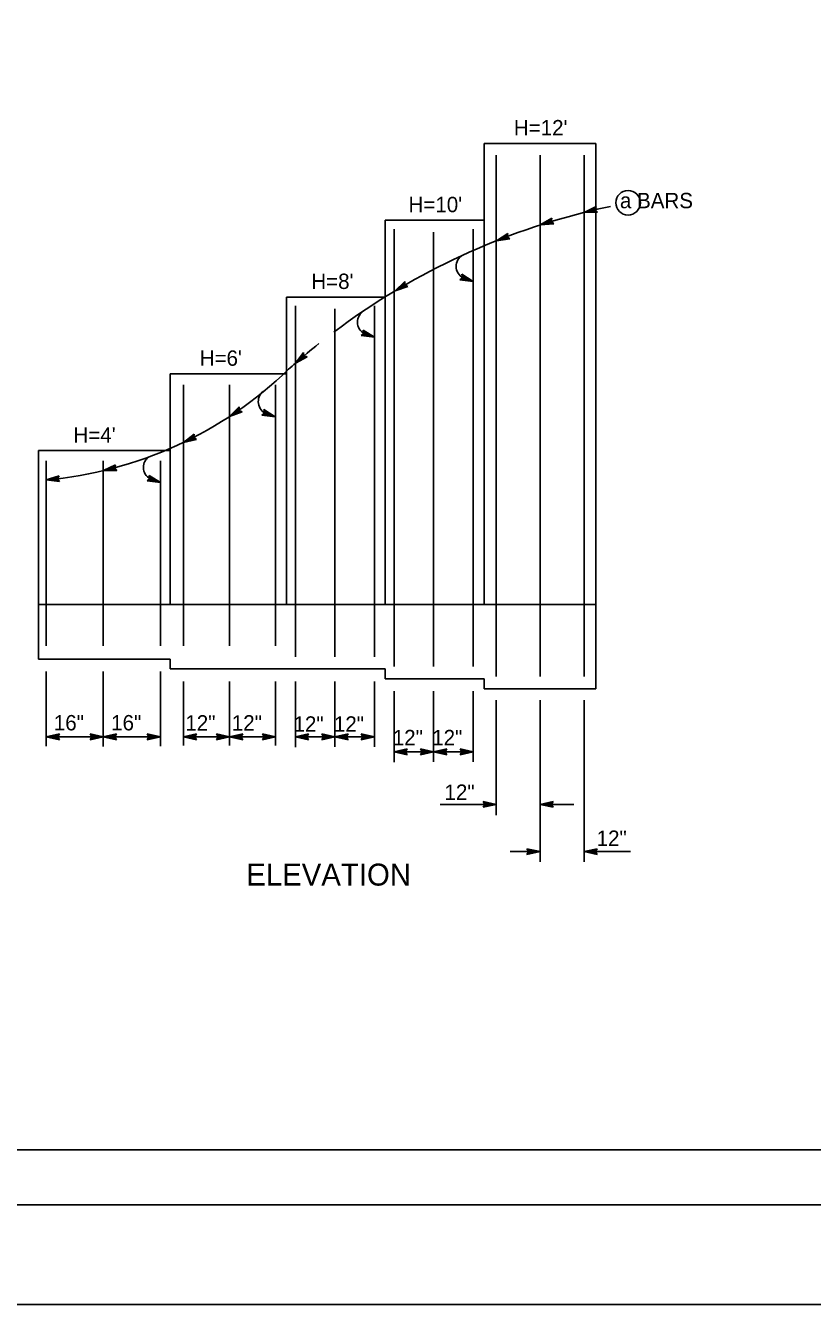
# Model space of a CAD drawing. Extents: x -894 to 866, y -476 to 714.
# Drawn here: x -667 to -308, y -476 to 106 of the extents above; entities that cross this region are included whole.
import ezdxf

# ---------------------------------------------------------------- set-up
doc = ezdxf.new("R2010")
doc.units = 0
doc.layers.add('10 Sheet Format', color=7, linetype='Continuous')
doc.layers.add('60 Nongeo Data', color=7, linetype='Continuous')

msp = doc.modelspace()

# ---------------------------------------------------------------- linework, layer by layer
at = {"layer": '10 Sheet Format'}
msp.add_line((-813.45, -406.04), (811.55, -406.04), dxfattribs=at)
for points in [[(-894.04, 713.56), (865.96, 713.56), (865.96, -476.44), (-894.04, -476.44)], [(-863.43, 668.96), (836.57, 668.96), (836.57, -431.04), (-863.43, -431.04)], [(-863.43, 668.96), (836.57, 668.96), (836.57, -431.04), (-863.43, -431.04)]]:
    msp.add_lwpolyline(points, close=True, dxfattribs=at)
at = {"layer": '60 Nongeo Data'}
for p, q in [((-457.69, 52.64), (-457.69, -157.48)), ((-457.69, 52.64), (-406.69, 52.64)), ((-406.69, 52.64), (-406.69, -195.85)), ((-452.13, 47.22), (-452.13, -190.28)), ((-432.13, 47.22), (-432.13, -20.93)), ((-412.13, 47.22), (-412.13, -190.28)), ((-412.13, 21.14), (-406.64, 23.9)), ((-410.78, 21.49), (-406.78, 23.49)), ((-406.64, 23.9), (-407.09, 22.41)), ((-406.64, 23.9), (-406.64, 23.9)), ((-502.69, 17.64), (-502.69, -157.48)), ((-502.69, 17.64), (-457.69, 17.64)), ((-432.08, 15.47), (-426.74, 18.52)), ((-430.75, 15.89), (-426.86, 18.11)), ((-429.44, 16.29), (-426.93, 17.72)), ((-426.74, 18.52), (-427.11, 17.01)), ((-426.74, 18.52), (-426.74, 18.52)), ((-405.99, 21.31), (-412.13, 21.14)), ((-412.13, 21.14), (-412.13, 21.14)), ((-406.28, 21.6), (-410.79, 21.48)), ((-409.45, 21.82), (-406.87, 23.11)), ((-406.6, 21.89), (-409.45, 21.82)), ((-408.11, 22.15), (-407.01, 22.71)), ((-406.85, 22.19), (-408.11, 22.15)), ((-407.09, 22.41), (-405.99, 21.31)), ((-405.99, 21.31), (-405.99, 21.31)), ((-498.63, 13.58), (-498.63, -185.78)), ((-480.63, 12.23), (-480.63, -185.78)), ((-462.63, 13.58), (-462.63, -185.78)), ((-425.95, 15.97), (-432.08, 15.47)), ((-432.08, 15.47), (-432.08, 15.47)), ((-426.26, 16.25), (-430.76, 15.88)), ((-426.59, 16.52), (-429.44, 16.29)), ((-428.12, 16.7), (-427.04, 17.31)), ((-426.87, 16.8), (-428.12, 16.7)), ((-427.11, 17.01), (-425.95, 15.97)), ((-425.95, 15.97), (-425.95, 15.97)), ((-452.06, 8.22), (-446.91, 11.58)), ((-445.97, 9.09), (-452.06, 8.22)), ((-452.06, 8.22), (-452.06, 8.22)), ((-450.76, 8.72), (-447, 11.16)), ((-446.3, 9.34), (-450.76, 8.71)), ((-449.47, 9.2), (-447.05, 10.78)), ((-446.64, 9.6), (-449.47, 9.2)), ((-448.18, 9.68), (-447.14, 10.36)), ((-446.93, 9.86), (-448.18, 9.68)), ((-446.91, 11.58), (-447.19, 10.06)), ((-447.19, 10.06), (-445.97, 9.09)), ((-446.91, 11.58), (-446.91, 11.58)), ((-445.97, 9.09), (-445.97, 9.09)), ((-498.2, -14.5), (-493.71, -10.29)), ((-497, -13.79), (-493.73, -10.72)), ((-495.82, -13.09), (-493.71, -11.11)), ((-494.63, -12.39), (-493.73, -11.54)), ((-493.71, -10.29), (-493.72, -11.85)), ((-493.71, -10.29), (-493.71, -10.29)), ((-468.73, -9.53), (-467.52, -8.55)), ((-462.63, -10.31), (-468.73, -9.53)), ((-468.73, -9.53), (-468.73, -9.53)), ((-463.94, -9.84), (-468.38, -9.27)), ((-465.23, -9.37), (-468.1, -9)), ((-467.52, -8.55), (-467.82, -7.01)), ((-467.82, -7.01), (-467.82, -7.01)), ((-467.82, -7.01), (-462.63, -10.31)), ((-466.53, -8.9), (-467.76, -8.74)), ((-467.74, -7.42), (-463.93, -9.84)), ((-467.64, -7.84), (-465.23, -9.37)), ((-467.59, -8.23), (-466.53, -8.9)), ((-466.57, -8.89), (-462.63, -10.31)), ((-462.63, -10.31), (-462.63, -10.31)), ((-547.69, -17.36), (-502.69, -17.36)), ((-547.69, -17.36), (-547.69, -157.48)), ((-492.35, -12.59), (-498.2, -14.5)), ((-498.2, -14.5), (-498.2, -14.5)), ((-492.72, -12.4), (-497.01, -13.8)), ((-493.1, -12.21), (-495.82, -13.09)), ((-493.43, -12), (-494.63, -12.39)), ((-493.72, -11.85), (-492.35, -12.59)), ((-492.35, -12.59), (-492.35, -12.59)), ((-543.63, -21.42), (-543.63, -181.37)), ((-525.63, -22.77), (-525.63, -181.37)), ((-507.63, -21.42), (-507.63, -181.37)), ((-432.13, -20.93), (-432.13, -190.28)), ((-513.71, -34.93), (-512.5, -33.95)), ((-507.61, -35.71), (-513.71, -34.93)), ((-513.71, -34.93), (-513.71, -34.93)), ((-508.92, -35.24), (-513.37, -34.67)), ((-510.21, -34.77), (-513.08, -34.4)), ((-512.5, -33.95), (-512.8, -32.42)), ((-512.8, -32.42), (-512.8, -32.42)), ((-512.8, -32.42), (-507.61, -35.71)), ((-511.51, -34.3), (-512.74, -34.14)), ((-512.72, -32.82), (-508.91, -35.24)), ((-512.62, -33.24), (-510.21, -34.77)), ((-512.57, -33.63), (-511.51, -34.3)), ((-511.55, -34.29), (-507.61, -35.71)), ((-507.61, -35.71), (-507.61, -35.71)), ((-543.63, -47.54), (-539.98, -42.6)), ((-538.22, -44.61), (-543.63, -47.54)), ((-538.62, -44.49), (-542.59, -46.64)), ((-542.58, -46.62), (-539.92, -43.02)), ((-541.54, -45.73), (-539.82, -43.4)), ((-539.03, -44.37), (-541.54, -45.73)), ((-540.5, -44.82), (-539.77, -43.83)), ((-539.39, -44.22), (-540.5, -44.82)), ((-539.98, -42.6), (-539.98, -42.6)), ((-539.98, -42.6), (-539.71, -44.13)), ((-539.71, -44.13), (-538.22, -44.61)), ((-538.22, -44.61), (-538.22, -44.61)), ((-600.69, -52.36), (-547.69, -52.36)), ((-600.69, -52.36), (-600.69, -157.48)), ((-543.63, -47.54), (-543.63, -47.54)), ((-594.63, -57.32), (-594.63, -176.33)), ((-573.63, -57.32), (-573.63, -176.33)), ((-552.63, -57.32), (-552.63, -176.33)), ((-573.59, -71.83), (-569.26, -67.47)), ((-567.82, -69.72), (-573.59, -71.83)), ((-568.19, -69.54), (-572.43, -71.09)), ((-572.42, -71.08), (-569.26, -67.9)), ((-571.27, -70.34), (-569.22, -68.29)), ((-568.58, -69.36), (-571.27, -70.34)), ((-570.1, -69.6), (-569.23, -68.72)), ((-568.92, -69.17), (-570.1, -69.6)), ((-569.26, -67.47), (-569.26, -67.47)), ((-569.26, -67.47), (-569.21, -69.02)), ((-569.21, -69.02), (-567.82, -69.72)), ((-567.82, -69.72), (-567.82, -69.72)), ((-557.69, -70.22), (-557.98, -68.69)), ((-557.98, -68.69), (-557.98, -68.69)), ((-557.98, -68.69), (-552.79, -71.98)), ((-557.9, -69.09), (-554.09, -71.51)), ((-557.8, -69.51), (-555.39, -71.04)), ((-557.75, -69.9), (-556.69, -70.57)), ((-573.59, -71.83), (-573.59, -71.83)), ((-558.89, -71.2), (-557.69, -70.22)), ((-552.79, -71.98), (-558.89, -71.2)), ((-558.89, -71.2), (-558.89, -71.2)), ((-554.1, -71.51), (-558.55, -70.94)), ((-555.39, -71.04), (-558.26, -70.67)), ((-556.69, -70.57), (-557.92, -70.41)), ((-556.73, -70.56), (-552.79, -71.98)), ((-552.79, -71.98), (-552.79, -71.98)), ((-594.6, -83.64), (-589.77, -79.85)), ((-593.35, -83.04), (-589.82, -80.27)), ((-592.11, -82.45), (-589.83, -80.66)), ((-590.86, -81.85), (-589.89, -81.09)), ((-589.64, -81.57), (-590.86, -81.85)), ((-589.77, -79.85), (-589.91, -81.39)), ((-589.91, -81.39), (-588.61, -82.25)), ((-589.77, -79.85), (-589.77, -79.85)), ((-660.69, -87.36), (-600.69, -87.36)), ((-660.69, -87.36), (-660.69, -182.35)), ((-588.61, -82.25), (-594.6, -83.64)), ((-594.6, -83.64), (-594.6, -83.64)), ((-588.96, -82.03), (-593.36, -83.05)), ((-589.33, -81.8), (-592.11, -82.45)), ((-588.61, -82.25), (-588.61, -82.25)), ((-657.13, -91.95), (-657.13, -176.33)), ((-631.13, -91.95), (-631.13, -176.33)), ((-605.13, -91.95), (-605.13, -176.33)), ((-657.13, -100.62), (-651.26, -98.81)), ((-651.26, -98.81), (-651.95, -100.2)), ((-651.26, -98.81), (-651.26, -98.81)), ((-631.05, -96.48), (-625.54, -93.77)), ((-624.91, -96.36), (-631.05, -96.48)), ((-631.05, -96.48), (-631.05, -96.48)), ((-625.2, -96.07), (-629.71, -96.15)), ((-629.7, -96.15), (-625.68, -94.17)), ((-628.37, -95.83), (-625.77, -94.55)), ((-625.51, -95.78), (-628.37, -95.83)), ((-627.03, -95.5), (-625.91, -94.96)), ((-625.77, -95.48), (-627.03, -95.5)), ((-625.54, -93.77), (-626, -95.25)), ((-626, -95.25), (-624.91, -96.36)), ((-625.54, -93.77), (-625.54, -93.77)), ((-624.91, -96.36), (-624.91, -96.36)), ((-610.02, -100.18), (-610.32, -98.65)), ((-610.32, -98.65), (-610.32, -98.65)), ((-610.32, -98.65), (-605.13, -101.94)), ((-610.24, -99.06), (-606.43, -101.47)), ((-651.05, -101.47), (-657.13, -100.62)), ((-657.13, -100.62), (-657.13, -100.62)), ((-651.29, -101.13), (-655.76, -100.51)), ((-655.75, -100.5), (-651.47, -99.19)), ((-654.38, -100.4), (-651.62, -99.55)), ((-651.55, -100.79), (-654.38, -100.4)), ((-653, -100.29), (-651.82, -99.92)), ((-651.76, -100.46), (-653, -100.29)), ((-651.95, -100.2), (-651.05, -101.47)), ((-651.05, -101.47), (-651.05, -101.47)), ((-611.23, -101.16), (-610.02, -100.18)), ((-605.13, -101.94), (-611.23, -101.16)), ((-611.23, -101.16), (-611.23, -101.16)), ((-606.44, -101.47), (-610.88, -100.9)), ((-607.73, -101), (-610.6, -100.64)), ((-609.03, -100.53), (-610.26, -100.38)), ((-610.14, -99.47), (-607.73, -101)), ((-610.09, -99.86), (-609.03, -100.53)), ((-609.07, -100.52), (-605.13, -101.94)), ((-605.13, -101.94), (-605.13, -101.94)), ((-660.69, -157.48), (-407.13, -157.48)), ((-660.69, -182.35), (-600.69, -182.35)), ((-600.69, -182.35), (-600.69, -186.85)), ((-657.13, -222.1), (-657.13, -187.95)), ((-631.13, -222.23), (-631.13, -187.95)), ((-605.13, -222.1), (-605.13, -187.95)), ((-600.69, -186.85), (-502.69, -186.85)), ((-502.69, -186.85), (-502.69, -191.35)), ((-502.69, -191.35), (-457.69, -191.35)), ((-457.69, -191.35), (-457.69, -195.85)), ((-594.63, -221.8), (-594.63, -192.64)), ((-573.63, -221.8), (-573.63, -192.64)), ((-552.63, -221.8), (-552.63, -192.64)), ((-543.63, -222.45), (-543.63, -192.64)), ((-525.63, -222.4), (-525.63, -192.64)), ((-507.63, -222.4), (-507.63, -192.64)), ((-507.63, -209.76), (-507.63, -192.64)), ((-498.63, -229.29), (-498.63, -197.05)), ((-480.63, -229.23), (-480.63, -197.05)), ((-462.63, -229.23), (-462.63, -197.05)), ((-462.63, -214.16), (-462.63, -197.05)), ((-457.69, -195.85), (-406.69, -195.85)), ((-452.13, -253.53), (-452.13, -201.05)), ((-432.13, -274.7), (-432.13, -201.05)), ((-412.13, -245.77), (-412.13, -201.05)), ((-651.13, -216.46), (-657.13, -217.8)), ((-657.13, -217.8), (-657.13, -217.8)), ((-657.13, -217.8), (-651.13, -219.13)), ((-605.13, -217.8), (-657.13, -217.8)), ((-651.35, -216.81), (-655.75, -217.8)), ((-655.74, -217.8), (-651.36, -218.77)), ((-651.58, -217.17), (-654.37, -217.8)), ((-654.37, -217.8), (-651.54, -218.42)), ((-651.76, -217.52), (-652.99, -217.79)), ((-652.99, -217.79), (-651.78, -218.06)), ((-651.93, -217.8), (-651.13, -216.46)), ((-651.13, -219.13), (-651.93, -217.8)), ((-651.13, -216.46), (-651.13, -216.46)), ((-651.13, -219.13), (-651.13, -219.13)), ((-631.13, -217.8), (-637.13, -216.47)), ((-637.13, -216.47), (-637.13, -216.47)), ((-637.13, -216.47), (-636.33, -217.8)), ((-636.33, -217.8), (-637.13, -219.14)), ((-637.13, -219.14), (-631.13, -217.8)), ((-637.13, -219.14), (-637.13, -219.14)), ((-636.91, -218.78), (-632.51, -217.8)), ((-632.52, -217.79), (-636.89, -216.83)), ((-633.89, -217.8), (-636.72, -217.17)), ((-636.68, -218.42), (-633.89, -217.8)), ((-636.5, -218.08), (-635.27, -217.8)), ((-635.27, -217.8), (-636.48, -217.53)), ((-631.13, -217.8), (-625.13, -216.47)), ((-631.13, -217.8), (-631.13, -217.8)), ((-625.13, -219.14), (-631.13, -217.8)), ((-631.13, -217.8), (-631.13, -217.8)), ((-625.35, -218.78), (-629.75, -217.8)), ((-629.74, -217.79), (-625.37, -216.83)), ((-628.37, -217.8), (-625.54, -217.17)), ((-625.58, -218.42), (-628.37, -217.8)), ((-626.99, -217.8), (-625.78, -217.53)), ((-625.76, -218.08), (-626.99, -217.8)), ((-625.13, -216.47), (-625.93, -217.8)), ((-625.93, -217.8), (-625.13, -219.14)), ((-625.13, -216.47), (-625.13, -216.47)), ((-625.13, -219.14), (-625.13, -219.14)), ((-610.33, -217.8), (-611.13, -216.46)), ((-611.13, -216.46), (-611.13, -216.46)), ((-611.13, -216.46), (-605.13, -217.8)), ((-605.13, -217.8), (-611.13, -219.13)), ((-611.13, -219.13), (-610.33, -217.8)), ((-611.13, -219.13), (-611.13, -219.13)), ((-610.91, -216.81), (-606.51, -217.8)), ((-606.52, -217.8), (-610.9, -218.77)), ((-607.89, -217.8), (-610.72, -218.42)), ((-610.68, -217.17), (-607.89, -217.8)), ((-610.5, -217.52), (-609.27, -217.79)), ((-609.27, -217.79), (-610.48, -218.06)), ((-605.13, -217.8), (-605.13, -217.8)), ((-588.63, -216.46), (-594.63, -217.8)), ((-552.63, -217.8), (-594.63, -217.8)), ((-594.63, -217.8), (-594.63, -217.8)), ((-594.63, -217.8), (-588.63, -219.13)), ((-588.85, -216.81), (-593.25, -217.8)), ((-593.24, -217.8), (-588.87, -218.77)), ((-589.08, -217.17), (-591.87, -217.8)), ((-591.87, -217.8), (-589.04, -218.42)), ((-589.26, -217.52), (-590.49, -217.79)), ((-590.49, -217.79), (-589.28, -218.06)), ((-589.43, -217.8), (-588.63, -216.46)), ((-588.63, -219.13), (-589.43, -217.8)), ((-588.63, -216.46), (-588.63, -216.46)), ((-588.63, -219.13), (-588.63, -219.13)), ((-578.83, -217.8), (-579.63, -216.46)), ((-579.63, -216.46), (-579.63, -216.46)), ((-579.63, -216.46), (-573.63, -217.8)), ((-573.63, -217.8), (-579.63, -219.13)), ((-579.63, -219.13), (-578.83, -217.8)), ((-579.63, -219.13), (-579.63, -219.13)), ((-579.41, -216.81), (-575.01, -217.8)), ((-575.02, -217.8), (-579.4, -218.77)), ((-576.39, -217.8), (-579.22, -218.42)), ((-579.18, -217.17), (-576.39, -217.8)), ((-579, -217.52), (-577.77, -217.79)), ((-577.77, -217.79), (-578.98, -218.06)), ((-567.63, -216.46), (-573.63, -217.8)), ((-573.63, -217.8), (-573.63, -217.8)), ((-573.63, -217.8), (-573.63, -217.8)), ((-573.63, -217.8), (-567.63, -219.13)), ((-567.85, -216.81), (-572.25, -217.8)), ((-572.24, -217.8), (-567.87, -218.77)), ((-568.08, -217.17), (-570.87, -217.8)), ((-570.87, -217.8), (-568.04, -218.42)), ((-568.26, -217.52), (-569.49, -217.79)), ((-569.49, -217.79), (-568.28, -218.06)), ((-568.43, -217.8), (-567.63, -216.46)), ((-567.63, -219.13), (-568.43, -217.8)), ((-567.63, -216.46), (-567.63, -216.46)), ((-567.63, -219.13), (-567.63, -219.13)), ((-557.83, -217.8), (-558.63, -216.46)), ((-558.63, -216.46), (-558.63, -216.46)), ((-558.63, -216.46), (-552.63, -217.8)), ((-552.63, -217.8), (-558.63, -219.13)), ((-558.63, -219.13), (-557.83, -217.8)), ((-558.63, -219.13), (-558.63, -219.13)), ((-558.41, -216.81), (-554.01, -217.8)), ((-554.02, -217.8), (-558.4, -218.77)), ((-555.39, -217.8), (-558.22, -218.42)), ((-558.18, -217.17), (-555.39, -217.8)), ((-558, -217.52), (-556.77, -217.79)), ((-556.77, -217.79), (-557.98, -218.06)), ((-552.63, -217.8), (-552.63, -217.8)), ((-543.63, -217.8), (-537.63, -216.47)), ((-537.63, -219.14), (-543.63, -217.8)), ((-543.63, -217.8), (-543.63, -217.8)), ((-543.63, -217.8), (-525.63, -217.8)), ((-537.85, -218.78), (-542.25, -217.8)), ((-542.24, -217.79), (-537.87, -216.83)), ((-540.87, -217.8), (-538.04, -217.17)), ((-538.08, -218.42), (-540.87, -217.8)), ((-539.49, -217.8), (-538.28, -217.53)), ((-538.26, -218.08), (-539.49, -217.8)), ((-537.63, -216.47), (-538.43, -217.8)), ((-538.43, -217.8), (-537.63, -219.14)), ((-537.63, -216.47), (-537.63, -216.47)), ((-537.63, -219.14), (-537.63, -219.14)), ((-530.83, -217.8), (-531.63, -216.46)), ((-531.63, -216.46), (-531.63, -216.46)), ((-531.63, -216.46), (-525.63, -217.8)), ((-525.63, -217.8), (-531.63, -219.13)), ((-531.63, -219.13), (-530.83, -217.8)), ((-531.63, -219.13), (-531.63, -219.13)), ((-531.41, -216.81), (-527.01, -217.8)), ((-527.02, -217.8), (-531.4, -218.77)), ((-528.39, -217.8), (-531.22, -218.42)), ((-531.18, -217.17), (-528.39, -217.8)), ((-531, -217.52), (-529.78, -217.79)), ((-529.78, -217.79), (-530.98, -218.06)), ((-525.63, -217.8), (-519.63, -216.47)), ((-519.63, -219.14), (-525.63, -217.8)), ((-525.63, -217.8), (-525.63, -217.8)), ((-525.63, -217.8), (-525.63, -217.8)), ((-525.63, -217.8), (-507.63, -217.8)), ((-519.85, -218.78), (-524.25, -217.8)), ((-524.24, -217.79), (-519.87, -216.83)), ((-522.87, -217.8), (-520.04, -217.17)), ((-520.08, -218.42), (-522.87, -217.8)), ((-521.49, -217.8), (-520.28, -217.53)), ((-520.26, -218.08), (-521.49, -217.8)), ((-519.63, -216.47), (-520.43, -217.8)), ((-520.43, -217.8), (-519.63, -219.14)), ((-519.63, -216.47), (-519.63, -216.47)), ((-519.63, -219.14), (-519.63, -219.14)), ((-512.83, -217.8), (-513.63, -216.46)), ((-513.63, -216.46), (-513.63, -216.46)), ((-513.63, -216.46), (-507.63, -217.8)), ((-507.63, -217.8), (-513.63, -219.13)), ((-513.63, -219.13), (-512.83, -217.8)), ((-513.63, -219.13), (-513.63, -219.13)), ((-513.41, -216.81), (-509.01, -217.8)), ((-509.02, -217.8), (-513.4, -218.77)), ((-510.39, -217.8), (-513.22, -218.42)), ((-513.18, -217.17), (-510.39, -217.8)), ((-513, -217.52), (-511.77, -217.79)), ((-511.77, -217.79), (-512.98, -218.06)), ((-507.63, -217.8), (-507.63, -217.8)), ((-498.63, -224.63), (-492.63, -223.3)), ((-492.63, -225.97), (-498.63, -224.63)), ((-498.63, -224.63), (-498.63, -224.63)), ((-498.63, -224.63), (-480.63, -224.63)), ((-492.85, -225.62), (-497.25, -224.63)), ((-497.24, -224.63), (-492.87, -223.66)), ((-495.87, -224.63), (-493.04, -224.01)), ((-493.08, -225.26), (-495.87, -224.63)), ((-494.49, -224.64), (-493.28, -224.37)), ((-493.26, -224.91), (-494.49, -224.64)), ((-492.63, -223.3), (-493.43, -224.63)), ((-493.43, -224.63), (-492.63, -225.97)), ((-492.63, -223.3), (-492.63, -223.3)), ((-492.63, -225.97), (-492.63, -225.97)), ((-485.83, -224.63), (-486.63, -223.29)), ((-486.63, -223.29), (-486.63, -223.29)), ((-486.63, -223.29), (-480.63, -224.63)), ((-480.63, -224.63), (-486.63, -225.96)), ((-486.63, -225.96), (-485.83, -224.63)), ((-486.63, -225.96), (-486.63, -225.96)), ((-486.41, -223.65), (-482.01, -224.63)), ((-482.02, -224.64), (-486.4, -225.6)), ((-483.39, -224.63), (-486.22, -225.26)), ((-486.18, -224.01), (-483.39, -224.63)), ((-486, -224.36), (-484.78, -224.63)), ((-484.78, -224.63), (-485.98, -224.9)), ((-480.63, -224.63), (-474.63, -223.3)), ((-474.63, -225.97), (-480.63, -224.63)), ((-480.63, -224.63), (-480.63, -224.63)), ((-480.63, -224.63), (-480.63, -224.63)), ((-480.63, -224.63), (-462.63, -224.63)), ((-474.85, -225.62), (-479.25, -224.63)), ((-479.24, -224.63), (-474.87, -223.66)), ((-477.87, -224.63), (-475.04, -224.01)), ((-475.08, -225.26), (-477.87, -224.63)), ((-476.49, -224.64), (-475.28, -224.37)), ((-475.26, -224.91), (-476.49, -224.64)), ((-474.63, -223.3), (-475.43, -224.63)), ((-475.43, -224.63), (-474.63, -225.97)), ((-474.63, -223.3), (-474.63, -223.3)), ((-474.63, -225.97), (-474.63, -225.97)), ((-467.83, -224.63), (-468.63, -223.29)), ((-468.63, -223.29), (-468.63, -223.29)), ((-468.63, -223.29), (-462.63, -224.63)), ((-462.63, -224.63), (-468.63, -225.96)), ((-468.63, -225.96), (-467.83, -224.63)), ((-468.63, -225.96), (-468.63, -225.96)), ((-468.41, -223.65), (-464.01, -224.63)), ((-464.02, -224.64), (-468.4, -225.6)), ((-465.39, -224.63), (-468.22, -225.26)), ((-468.18, -224.01), (-465.39, -224.63)), ((-468, -224.36), (-466.78, -224.63)), ((-466.78, -224.63), (-467.98, -224.9)), ((-462.63, -224.63), (-462.63, -224.63)), ((-477.74, -248.55), (-452.13, -248.55)), ((-457.33, -248.55), (-458.13, -247.21)), ((-458.13, -247.21), (-458.13, -247.21)), ((-458.13, -247.21), (-452.13, -248.55)), ((-452.13, -248.55), (-458.13, -249.88)), ((-458.13, -249.88), (-457.33, -248.55)), ((-458.13, -249.88), (-458.13, -249.88)), ((-457.92, -247.56), (-453.51, -248.55)), ((-453.52, -248.55), (-457.9, -249.52)), ((-454.89, -248.54), (-457.72, -249.17)), ((-457.68, -247.92), (-454.89, -248.54)), ((-457.51, -248.27), (-456.28, -248.54)), ((-456.28, -248.54), (-457.48, -248.81)), ((-452.13, -248.55), (-452.13, -248.55)), ((-432.13, -248.55), (-426.13, -247.22)), ((-432.13, -248.55), (-416.82, -248.55)), ((-426.13, -249.89), (-432.13, -248.55)), ((-432.13, -248.55), (-432.13, -248.55)), ((-426.35, -249.53), (-430.75, -248.55)), ((-430.74, -248.54), (-426.37, -247.58)), ((-429.37, -248.55), (-426.54, -247.92)), ((-426.58, -249.17), (-429.37, -248.55)), ((-427.99, -248.55), (-426.78, -248.28)), ((-426.76, -248.82), (-427.99, -248.55)), ((-426.13, -247.22), (-426.93, -248.55)), ((-426.93, -248.55), (-426.13, -249.89)), ((-426.13, -247.22), (-426.13, -247.22)), ((-426.13, -249.89), (-426.13, -249.89)), ((-412.13, -274.7), (-412.13, -245.77)), ((-445.84, -270.1), (-432.13, -270.1)), ((-437.33, -270.1), (-438.13, -268.76)), ((-438.13, -268.76), (-438.13, -268.76)), ((-438.13, -268.76), (-432.13, -270.1)), ((-432.13, -270.1), (-438.13, -271.43)), ((-438.13, -271.43), (-437.33, -270.1)), ((-438.13, -271.43), (-438.13, -271.43)), ((-437.92, -269.12), (-433.51, -270.1)), ((-433.52, -270.1), (-437.9, -271.07)), ((-434.89, -270.1), (-437.72, -270.72)), ((-437.68, -269.47), (-434.89, -270.1)), ((-437.51, -269.82), (-436.28, -270.1)), ((-436.28, -270.1), (-437.48, -270.36)), ((-432.13, -270.1), (-432.13, -270.1)), ((-412.13, -270.1), (-406.13, -268.77)), ((-412.13, -270.1), (-390.9, -270.1)), ((-406.13, -271.44), (-412.13, -270.1)), ((-412.13, -270.1), (-412.13, -270.1)), ((-406.35, -271.08), (-410.75, -270.1)), ((-410.74, -270.1), (-406.37, -269.13)), ((-409.37, -270.1), (-406.54, -269.48)), ((-406.58, -270.72), (-409.37, -270.1)), ((-407.99, -270.1), (-406.78, -269.83)), ((-406.76, -270.38), (-407.99, -270.1)), ((-406.13, -268.77), (-406.93, -270.1)), ((-406.93, -270.1), (-406.13, -271.44)), ((-406.13, -268.77), (-406.13, -268.77)), ((-406.13, -271.44), (-406.13, -271.44))]:
    msp.add_line(p, q, dxfattribs=at)
msp.add_circle((-392.06, 25.6), 5.6, dxfattribs=at)
for centre, radius, start, end in [((-334.21, -288.27), 319.08, 101.90102, 104.13617), ((-334.21, -288.27), 319.08, 104.05352, 126.95934), ((-464.51, -3.38), 5.88, 127.58968, 249.52723), ((-509.49, -28.78), 5.88, 127.58968, 249.52723), ((-334.21, -288.27), 319.08, 128.51502, 131.0222), ((-672.53, 79.15), 180.48, 274.8938, 314.18341), ((-334.21, -288.27), 319.08, 131.01011, 131.76598), ((-554.67, -65.05), 5.88, 127.58968, 249.52723), ((-607.01, -95.01), 5.88, 127.58968, 249.52723)]:
    msp.add_arc(centre, radius, start, end, dxfattribs=at)

# ---------------------------------------------------------------- texts
for s, height, p in [("H=12'", 7, (-444.09, 56.3)), ('a BARS', 7, (-395.77, 23.09)), ("H=10'", 7, (-492.09, 21.3)), ("H=8'", 7, (-536.37, -13.7)), ("H=6'", 7, (-587.23, -48.7)), ("H=4'", 7, (-644.73, -83.7)), ('16"', 7, (-653.68, -214.85)), ('16"', 7, (-627.56, -214.85)), ('12"', 7, (-593.77, -214.92)), ('12"', 7, (-572.6, -214.92)), ('12"', 7, (-544.48, -215.45)), ('12"', 7, (-526.09, -215.45)), ('12"', 7, (-499.27, -221.61)), ('12"', 7, (-481.29, -221.61)), ('12"', 7, (-475.7, -246.51)), ('12"', 7, (-406.38, -267.48)), ('ELEVATION', 10, (-566.01, -285.57))]:
    msp.add_text(s, height=height, dxfattribs=at).set_placement(p)

doc.saveas('drawing.dxf')
